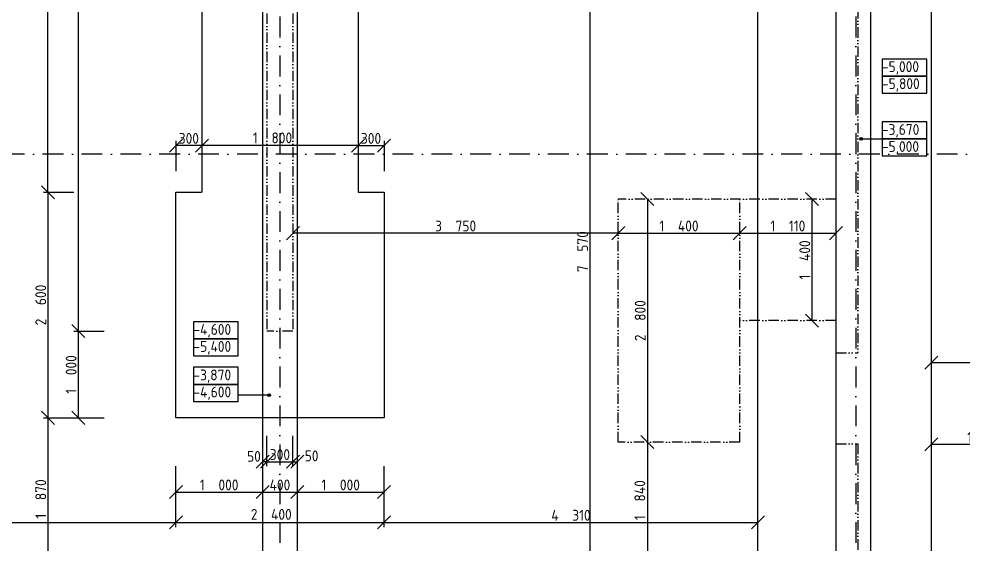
# Model space of a CAD drawing. Extents: x 4511820 to 5180432, y -1526536 to -944957.
# Drawn here: x 5017822 to 5028706, y -1496923 to -1490871 of the extents above; entities that cross this region are included whole.
import ezdxf

# ---------------------------------------------------------------- set-up
doc = ezdxf.new("R2010")
doc.units = 0
doc.header["$MEASUREMENT"] = 0
doc.linetypes.add('ACAD_ISO12W100', pattern=[22, 12, -3, 0.5, -3, 0.5, -3])
doc.linetypes.add('BODKOCIARKOVANA_3', pattern=[5.6, 3, -1.3, 0, -1.3])
doc.layers.get('0').update_dxf_attribs({"linetype": 'CONTINUOUS'})
doc.layers.get('Defpoints').update_dxf_attribs({"color": 61, "linetype": 'CONTINUOUS'})
for name, color, linetype in [('DIM', 7, 'CONTINUOUS'), ('KÓTY', 4, 'CONTINUOUS'), ('MÚRY', 1, 'CONTINUOUS'), ('osi', 253, 'CONTINUOUS'), ('TENKÁ', 7, 'CONTINUOUS')]:
    doc.layers.add(name, color=color, linetype=linetype)
doc.styles.add('STYLE1', font='isocp.shx')
doc.dimstyles.new('STANDARD-50', dxfattribs={"dimtxt": 125, "dimasz": 150, "dimexe": 10, "dimexo": 200, "dimgap": 20, "dimtad": 1, "dimdsep": 46, "dimlunit": 6, "dimtxsty": 'STYLE1', "dimblk1": 'OBLIQUE', "dimblk2": 'OBLIQUE', "dimsah": 1, "dimcen": 2.5, "dimse1": 1, "dimse2": 1, "dimadec": 0, "dimazin": 0, "dimtfac": 1, "dimtmove": 1, "dimatfit": 3, "dimldrblk": 'OBLIQUE', "dimfxl": 1, "dimtolj": 1, "dimtzin": 0, "dimarcsym": 0})

# ---------------------------------------------------------------- blocks, each defined once
blk = doc.blocks.new('_OBLIQUE')
at = {"color": 0, "linetype": 'ByBlock'}
blk.add_line((-0.5, -0.5), (0.5, 0.5), dxfattribs=at)
blk = doc.blocks.new('*D43183')
at = {"layer": 'Defpoints', "color": 0}
for p in [(5028341, -1493469), (5030906, -1493469), (5028341, -1494834)]:
    blk.add_point(p, dxfattribs=at)
at = {"layer": 'KÓTY', "color": 0, "lineweight": -2}
blk.add_line((5030906, -1494834), (5028341, -1494834), dxfattribs=at)
at = {"layer": 'KÓTY', "color": 0, "linetype": 'ByBlock', "lineweight": -2, "xscale": 150, "yscale": 150, "zscale": 150, "rotation": 180}
blk.add_blockref('_OBLIQUE', (5028341, -1494834), dxfattribs=at)
at = {"layer": 'KÓTY', "color": 0, "linetype": 'ByBlock', "lineweight": -2, "xscale": 150, "yscale": 150, "zscale": 150}
blk.add_blockref('_OBLIQUE', (5030906, -1494834), dxfattribs=at)
at = {"layer": 'KÓTY', "color": 0, "insert": (5029608, -1494737), "char_height": 125, "attachment_point": 5, "style": 'STYLE1'}
blk.add_mtext('\\A1;2ﾠ565', dxfattribs=at)
blk = doc.blocks.new('*D43201')
at = {"layer": 'Defpoints', "color": 0}
for p in [(5028341, -1495775), (5028341, -1496803), (5029611, -1496803)]:
    blk.add_point(p, dxfattribs=at)
at = {"layer": 'KÓTY', "color": 0, "lineweight": -2}
blk.add_line((5029611, -1495775), (5028341, -1495775), dxfattribs=at)
at = {"layer": 'KÓTY', "color": 0, "linetype": 'ByBlock', "lineweight": -2, "xscale": 150, "yscale": 150, "zscale": 150, "rotation": 180}
blk.add_blockref('_OBLIQUE', (5028341, -1495775), dxfattribs=at)
at = {"layer": 'KÓTY', "color": 0, "linetype": 'ByBlock', "lineweight": -2, "xscale": 150, "yscale": 150, "zscale": 150}
blk.add_blockref('_OBLIQUE', (5029611, -1495775), dxfattribs=at)
at = {"layer": 'KÓTY', "color": 0, "insert": (5028976, -1495693), "char_height": 125, "attachment_point": 5, "style": 'STYLE1'}
blk.add_mtext('\\A1;1ﾠ270', dxfattribs=at)
blk = doc.blocks.new('*D43626')
at = {"layer": 'Defpoints', "color": 0}
for p in [(5015391, -1495468), (5019631, -1495468), (5019631, -1496674)]:
    blk.add_point(p, dxfattribs=at)
at = {"layer": 'KÓTY', "color": 0, "lineweight": -2}
blk.add_line((5015391, -1496674), (5019631, -1496674), dxfattribs=at)
at = {"layer": 'KÓTY', "color": 0, "linetype": 'ByBlock', "lineweight": -2, "xscale": 150, "yscale": 150, "zscale": 150, "rotation": 180}
blk.add_blockref('_OBLIQUE', (5015391, -1496674), dxfattribs=at)
at = {"layer": 'KÓTY', "color": 0, "linetype": 'ByBlock', "lineweight": -2, "xscale": 150, "yscale": 150, "zscale": 150}
blk.add_blockref('_OBLIQUE', (5019631, -1496674), dxfattribs=at)
at = {"layer": 'KÓTY', "color": 0, "insert": (5017511, -1496591), "char_height": 125, "attachment_point": 5, "style": 'STYLE1'}
blk.add_mtext('\\A1;4ﾠ240', dxfattribs=at)
blk = doc.blocks.new('*D43627')
at = {"layer": 'Defpoints', "color": 0}
for p in [(5019631, -1495468), (5022031, -1495468), (5022031, -1496674)]:
    blk.add_point(p, dxfattribs=at)
at = {"layer": 'KÓTY', "color": 0, "lineweight": -2}
blk.add_line((5019631, -1496674), (5022031, -1496674), dxfattribs=at)
at = {"layer": 'KÓTY', "color": 0, "linetype": 'ByBlock', "lineweight": -2, "xscale": 150, "yscale": 150, "zscale": 150, "rotation": 180}
blk.add_blockref('_OBLIQUE', (5019631, -1496674), dxfattribs=at)
at = {"layer": 'KÓTY', "color": 0, "linetype": 'ByBlock', "lineweight": -2, "xscale": 150, "yscale": 150, "zscale": 150}
blk.add_blockref('_OBLIQUE', (5022031, -1496674), dxfattribs=at)
at = {"layer": 'KÓTY', "color": 0, "insert": (5020731, -1496581), "char_height": 125, "attachment_point": 5, "style": 'STYLE1'}
blk.add_mtext('\\A1;2ﾠ400', dxfattribs=at)
blk = doc.blocks.new('*D43628')
at = {"layer": 'Defpoints', "color": 0}
for p in [(5022031, -1495468), (5026341, -1496674), (5026341, -1497338)]:
    blk.add_point(p, dxfattribs=at)
at = {"layer": 'KÓTY', "color": 0, "lineweight": -2}
blk.add_line((5022031, -1496674), (5026341, -1496674), dxfattribs=at)
at = {"layer": 'KÓTY', "color": 0, "linetype": 'ByBlock', "lineweight": -2, "xscale": 150, "yscale": 150, "zscale": 150, "rotation": 180}
blk.add_blockref('_OBLIQUE', (5022031, -1496674), dxfattribs=at)
at = {"layer": 'KÓTY', "color": 0, "linetype": 'ByBlock', "lineweight": -2, "xscale": 150, "yscale": 150, "zscale": 150}
blk.add_blockref('_OBLIQUE', (5026341, -1496674), dxfattribs=at)
at = {"layer": 'KÓTY', "color": 0, "insert": (5024186, -1496591), "char_height": 125, "attachment_point": 5, "style": 'STYLE1'}
blk.add_mtext('\\A1;4ﾠ310', dxfattribs=at)
blk = doc.blocks.new('*D43637')
at = {"layer": 'Defpoints', "color": 0}
for p in [(5019631, -1495468), (5020631, -1495468), (5020631, -1496324)]:
    blk.add_point(p, dxfattribs=at)
at = {"layer": 'KÓTY', "color": 0, "lineweight": -2}
blk.add_line((5019631, -1496324), (5020631, -1496324), dxfattribs=at)
at = {"layer": 'KÓTY', "color": 0, "linetype": 'ByBlock', "lineweight": -2, "xscale": 150, "yscale": 150, "zscale": 150, "rotation": 180}
blk.add_blockref('_OBLIQUE', (5019631, -1496324), dxfattribs=at)
at = {"layer": 'KÓTY', "color": 0, "linetype": 'ByBlock', "lineweight": -2, "xscale": 150, "yscale": 150, "zscale": 150}
blk.add_blockref('_OBLIQUE', (5020631, -1496324), dxfattribs=at)
at = {"layer": 'KÓTY', "color": 0, "insert": (5020131, -1496241), "char_height": 125, "attachment_point": 5, "style": 'STYLE1'}
blk.add_mtext('\\A1;1ﾠ000', dxfattribs=at)
blk = doc.blocks.new('*D43638')
at = {"layer": 'Defpoints', "color": 0}
for p in [(5020631, -1495468), (5021031, -1495468), (5021031, -1496323.5)]:
    blk.add_point(p, dxfattribs=at)
at = {"layer": 'KÓTY', "color": 0, "lineweight": -2}
blk.add_line((5020631, -1496323.5), (5021031, -1496323.5), dxfattribs=at)
at = {"layer": 'KÓTY', "color": 0, "linetype": 'ByBlock', "lineweight": -2, "xscale": 150, "yscale": 150, "zscale": 150, "rotation": 180}
blk.add_blockref('_OBLIQUE', (5020631, -1496323.5), dxfattribs=at)
at = {"layer": 'KÓTY', "color": 0, "linetype": 'ByBlock', "lineweight": -2, "xscale": 150, "yscale": 150, "zscale": 150}
blk.add_blockref('_OBLIQUE', (5021031, -1496323.5), dxfattribs=at)
at = {"layer": 'KÓTY', "color": 0, "insert": (5020831, -1496241), "char_height": 125, "attachment_point": 5, "style": 'STYLE1'}
blk.add_mtext('\\A1;400', dxfattribs=at)
blk = doc.blocks.new('*D43639')
at = {"layer": 'Defpoints', "color": 0}
for p in [(5021031, -1495468), (5022031, -1495468), (5022031, -1496324)]:
    blk.add_point(p, dxfattribs=at)
at = {"layer": 'KÓTY', "color": 0, "lineweight": -2}
blk.add_line((5021031, -1496324), (5022031, -1496324), dxfattribs=at)
at = {"layer": 'KÓTY', "color": 0, "linetype": 'ByBlock', "lineweight": -2, "xscale": 150, "yscale": 150, "zscale": 150, "rotation": 180}
blk.add_blockref('_OBLIQUE', (5021031, -1496324), dxfattribs=at)
at = {"layer": 'KÓTY', "color": 0, "linetype": 'ByBlock', "lineweight": -2, "xscale": 150, "yscale": 150, "zscale": 150}
blk.add_blockref('_OBLIQUE', (5022031, -1496324), dxfattribs=at)
at = {"layer": 'KÓTY', "color": 0, "insert": (5021531, -1496241), "char_height": 125, "attachment_point": 5, "style": 'STYLE1'}
blk.add_mtext('\\A1;1ﾠ000', dxfattribs=at)
blk = doc.blocks.new('*D43643')
at = {"layer": 'Defpoints', "color": 0}
for p in [(5020681, -1494468), (5020981, -1494468), (5020981, -1495973.5)]:
    blk.add_point(p, dxfattribs=at)
at = {"layer": 'KÓTY', "color": 0, "lineweight": -2}
blk.add_line((5020681, -1495973.5), (5020981, -1495973.5), dxfattribs=at)
at = {"layer": 'KÓTY', "color": 0, "linetype": 'ByBlock', "lineweight": -2, "xscale": 150, "yscale": 150, "zscale": 150, "rotation": 180}
blk.add_blockref('_OBLIQUE', (5020681, -1495973.5), dxfattribs=at)
at = {"layer": 'KÓTY', "color": 0, "linetype": 'ByBlock', "lineweight": -2, "xscale": 150, "yscale": 150, "zscale": 150}
blk.add_blockref('_OBLIQUE', (5020981, -1495973.5), dxfattribs=at)
at = {"layer": 'KÓTY', "color": 0, "insert": (5020831, -1495891), "char_height": 125, "attachment_point": 5, "style": 'STYLE1'}
blk.add_mtext('\\A1;300', dxfattribs=at)
blk = doc.blocks.new('*D43644')
at = {"layer": 'Defpoints', "color": 0}
for p in [(5020981, -1494468), (5021031, -1494468), (5021031, -1495973.5)]:
    blk.add_point(p, dxfattribs=at)
at = {"layer": 'KÓTY', "color": 0, "lineweight": -2}
blk.add_line((5020981, -1495973.5), (5021031, -1495973.5), dxfattribs=at)
at = {"layer": 'KÓTY', "color": 0, "linetype": 'ByBlock', "lineweight": -2, "xscale": 150, "yscale": 150, "zscale": 150, "rotation": 180}
blk.add_blockref('_OBLIQUE', (5020981, -1495973.5), dxfattribs=at)
at = {"layer": 'KÓTY', "color": 0, "linetype": 'ByBlock', "lineweight": -2, "xscale": 150, "yscale": 150, "zscale": 150}
blk.add_blockref('_OBLIQUE', (5021031, -1495973.5), dxfattribs=at)
at = {"layer": 'KÓTY', "color": 0, "insert": (5021196, -1495906.5), "char_height": 125, "attachment_point": 5, "style": 'STYLE1'}
blk.add_mtext('\\A1;50', dxfattribs=at)
blk = doc.blocks.new('*D43645')
at = {"layer": 'Defpoints', "color": 0}
for p in [(5020631, -1494468), (5020681, -1494468), (5020631, -1495973.5)]:
    blk.add_point(p, dxfattribs=at)
at = {"layer": 'KÓTY', "color": 0, "lineweight": -2}
blk.add_line((5020681, -1495973.5), (5020631, -1495973.5), dxfattribs=at)
at = {"layer": 'KÓTY', "color": 0, "linetype": 'ByBlock', "lineweight": -2, "xscale": 150, "yscale": 150, "zscale": 150, "rotation": 180}
blk.add_blockref('_OBLIQUE', (5020631, -1495973.5), dxfattribs=at)
at = {"layer": 'KÓTY', "color": 0, "linetype": 'ByBlock', "lineweight": -2, "xscale": 150, "yscale": 150, "zscale": 150}
blk.add_blockref('_OBLIQUE', (5020681, -1495973.5), dxfattribs=at)
at = {"layer": 'KÓTY', "color": 0, "insert": (5020531.5, -1495912), "char_height": 125, "attachment_point": 5, "style": 'STYLE1'}
blk.add_mtext('\\A1;50', dxfattribs=at)
blk = doc.blocks.new('*D43863')
at = {"layer": 'Defpoints', "color": 0}
for p in [(5019906, -1492868), (5018157, -1495468), (5019906, -1495468)]:
    blk.add_point(p, dxfattribs=at)
at = {"layer": 'KÓTY', "color": 0, "lineweight": -2}
blk.add_line((5018157, -1492868), (5018157, -1495468), dxfattribs=at)
at = {"layer": 'KÓTY', "color": 0, "linetype": 'ByBlock', "lineweight": -2, "xscale": 150, "yscale": 150, "zscale": 150}
for p, rotation in [((5018157, -1492868), 90), ((5018157, -1495468), 270)]:
    blk.add_blockref('_OBLIQUE', p, dxfattribs=dict(at, rotation=rotation))
at = {"layer": 'KÓTY', "color": 0, "insert": (5018074, -1494168), "char_height": 125, "attachment_point": 5, "rotation": 90, "style": 'STYLE1'}
blk.add_mtext('\\A1;2ﾠ600', dxfattribs=at)
blk = doc.blocks.new('*D43864')
at = {"layer": 'Defpoints', "color": 0}
for p in [(5020581, -1494468), (5018507, -1495468), (5020531, -1495468)]:
    blk.add_point(p, dxfattribs=at)
at = {"layer": 'KÓTY', "color": 0, "lineweight": -2}
blk.add_line((5018507, -1494468), (5018507, -1495468), dxfattribs=at)
at = {"layer": 'KÓTY', "color": 0, "linetype": 'ByBlock', "lineweight": -2, "xscale": 150, "yscale": 150, "zscale": 150}
for p, rotation in [((5018507, -1494468), 90), ((5018507, -1495468), 270)]:
    blk.add_blockref('_OBLIQUE', p, dxfattribs=dict(at, rotation=rotation))
at = {"layer": 'KÓTY', "color": 0, "insert": (5018424, -1494968), "char_height": 125, "attachment_point": 5, "rotation": 90, "style": 'STYLE1'}
blk.add_mtext('\\A1;1ﾠ000', dxfattribs=at)
blk = doc.blocks.new('*D43865')
at = {"layer": 'Defpoints', "color": 0}
for p in [(5020581, -1485968), (5018507, -1494468), (5020581, -1494468)]:
    blk.add_point(p, dxfattribs=at)
at = {"layer": 'KÓTY', "color": 0, "lineweight": -2}
blk.add_line((5018507, -1485968), (5018507, -1494468), dxfattribs=at)
at = {"layer": 'KÓTY', "color": 0, "linetype": 'ByBlock', "lineweight": -2, "xscale": 150, "yscale": 150, "zscale": 150}
for p, rotation in [((5018507, -1485968), 90), ((5018507, -1494468), 270)]:
    blk.add_blockref('_OBLIQUE', p, dxfattribs=dict(at, rotation=rotation))
at = {"layer": 'KÓTY', "color": 0, "insert": (5018424, -1490218), "char_height": 125, "attachment_point": 5, "rotation": 90, "style": 'STYLE1'}
blk.add_mtext('\\A1;8ﾠ500', dxfattribs=at)
blk = doc.blocks.new('*D43866')
at = {"layer": 'Defpoints', "color": 0}
for p in [(5018157, -1486538), (5019931, -1486538), (5019781, -1492868)]:
    blk.add_point(p, dxfattribs=at)
at = {"layer": 'KÓTY', "color": 0, "lineweight": -2}
blk.add_line((5018157, -1492868), (5018157, -1486538), dxfattribs=at)
at = {"layer": 'KÓTY', "color": 0, "linetype": 'ByBlock', "lineweight": -2, "xscale": 150, "yscale": 150, "zscale": 150}
for p, rotation in [((5018157, -1486538), 90), ((5018157, -1492868), 270)]:
    blk.add_blockref('_OBLIQUE', p, dxfattribs=dict(at, rotation=rotation))
at = {"layer": 'KÓTY', "color": 0, "insert": (5018074, -1489703), "char_height": 125, "attachment_point": 5, "rotation": 90, "style": 'STYLE1'}
blk.add_mtext('\\A1;6ﾠ330', dxfattribs=at)
blk = doc.blocks.new('*D43867')
at = {"layer": 'Defpoints', "color": 0}
for p in [(5019281, -1495468), (5018157, -1497338), (5019581, -1497338)]:
    blk.add_point(p, dxfattribs=at)
at = {"layer": 'KÓTY', "color": 0, "lineweight": -2}
blk.add_line((5018157, -1495468), (5018157, -1497338), dxfattribs=at)
at = {"layer": 'KÓTY', "color": 0, "linetype": 'ByBlock', "lineweight": -2, "xscale": 150, "yscale": 150, "zscale": 150}
for p, rotation in [((5018157, -1495468), 90), ((5018157, -1497338), 270)]:
    blk.add_blockref('_OBLIQUE', p, dxfattribs=dict(at, rotation=rotation))
at = {"layer": 'KÓTY', "color": 0, "insert": (5018074, -1496403), "char_height": 125, "attachment_point": 5, "rotation": 90, "style": 'STYLE1'}
blk.add_mtext('\\A1;1ﾠ870', dxfattribs=at)
blk = doc.blocks.new('*D43895')
at = {"layer": 'Defpoints', "color": 0}
for p in [(5019931, -1492331), (5019931, -1492331), (5021731, -1492331)]:
    blk.add_point(p, dxfattribs=at)
at = {"layer": 'KÓTY', "color": 0, "lineweight": -2}
blk.add_line((5021731, -1492331), (5019931, -1492331), dxfattribs=at)
at = {"layer": 'KÓTY', "color": 0, "linetype": 'ByBlock', "lineweight": -2, "xscale": 150, "yscale": 150, "zscale": 150, "rotation": 180}
blk.add_blockref('_OBLIQUE', (5019931, -1492331), dxfattribs=at)
at = {"layer": 'KÓTY', "color": 0, "linetype": 'ByBlock', "lineweight": -2, "xscale": 150, "yscale": 150, "zscale": 150}
blk.add_blockref('_OBLIQUE', (5021731, -1492331), dxfattribs=at)
at = {"layer": 'KÓTY', "color": 0, "insert": (5020746, -1492242), "char_height": 125, "attachment_point": 5, "style": 'STYLE1'}
blk.add_mtext('\\A1;1ﾠ800', dxfattribs=at)
blk = doc.blocks.new('*D43902')
at = {"layer": 'Defpoints', "color": 0}
for p in [(5019631, -1492330.5), (5019631, -1492868), (5019931, -1492868)]:
    blk.add_point(p, dxfattribs=at)
at = {"layer": 'KÓTY', "color": 0, "lineweight": -2}
blk.add_line((5019931, -1492330.5), (5019631, -1492330.5), dxfattribs=at)
at = {"layer": 'KÓTY', "color": 0, "linetype": 'ByBlock', "lineweight": -2, "xscale": 150, "yscale": 150, "zscale": 150, "rotation": 180}
blk.add_blockref('_OBLIQUE', (5019631, -1492330.5), dxfattribs=at)
at = {"layer": 'KÓTY', "color": 0, "linetype": 'ByBlock', "lineweight": -2, "xscale": 150, "yscale": 150, "zscale": 150}
blk.add_blockref('_OBLIQUE', (5019931, -1492330.5), dxfattribs=at)
at = {"layer": 'KÓTY', "color": 0, "insert": (5019781, -1492248), "char_height": 125, "attachment_point": 5, "style": 'STYLE1'}
blk.add_mtext('\\A1;300', dxfattribs=at)
blk = doc.blocks.new('*D43903')
at = {"layer": 'Defpoints', "color": 0}
for p in [(5022031, -1492330.5), (5021731, -1492868), (5022031, -1492868)]:
    blk.add_point(p, dxfattribs=at)
at = {"layer": 'KÓTY', "color": 0, "lineweight": -2}
blk.add_line((5021731, -1492330.5), (5022031, -1492330.5), dxfattribs=at)
at = {"layer": 'KÓTY', "color": 0, "linetype": 'ByBlock', "lineweight": -2, "xscale": 150, "yscale": 150, "zscale": 150, "rotation": 180}
blk.add_blockref('_OBLIQUE', (5021731, -1492330.5), dxfattribs=at)
at = {"layer": 'KÓTY', "color": 0, "linetype": 'ByBlock', "lineweight": -2, "xscale": 150, "yscale": 150, "zscale": 150}
blk.add_blockref('_OBLIQUE', (5022031, -1492330.5), dxfattribs=at)
at = {"layer": 'KÓTY', "color": 0, "insert": (5021881, -1492248), "char_height": 125, "attachment_point": 5, "style": 'STYLE1'}
blk.add_mtext('\\A1;300', dxfattribs=at)
blk = doc.blocks.new('*D43920')
at = {"layer": 'Defpoints', "color": 0}
for p in [(5022616, -1489768), (5022616, -1497338), (5024403, -1497338)]:
    blk.add_point(p, dxfattribs=at)
at = {"layer": 'KÓTY', "color": 0, "lineweight": -2}
blk.add_line((5024403, -1489768), (5024403, -1497338), dxfattribs=at)
at = {"layer": 'KÓTY', "color": 0, "linetype": 'ByBlock', "lineweight": -2, "xscale": 150, "yscale": 150, "zscale": 150}
for p, rotation in [((5024403, -1489768), 90), ((5024403, -1497338), 270)]:
    blk.add_blockref('_OBLIQUE', p, dxfattribs=dict(at, rotation=rotation))
at = {"layer": 'KÓTY', "color": 0, "insert": (5024320, -1493553), "char_height": 125, "attachment_point": 5, "rotation": 90, "style": 'STYLE1'}
blk.add_mtext('\\A1;7ﾠ570', dxfattribs=at)
blk = doc.blocks.new('*D43932')
at = {"layer": 'Defpoints', "color": 0}
for p in [(5024731, -1492948), (5026131, -1492948), (5026131, -1493340)]:
    blk.add_point(p, dxfattribs=at)
at = {"layer": 'KÓTY', "color": 0, "lineweight": -2}
blk.add_line((5024731, -1493340), (5026131, -1493340), dxfattribs=at)
at = {"layer": 'KÓTY', "color": 0, "linetype": 'ByBlock', "lineweight": -2, "xscale": 150, "yscale": 150, "zscale": 150, "rotation": 180}
blk.add_blockref('_OBLIQUE', (5024731, -1493340), dxfattribs=at)
at = {"layer": 'KÓTY', "color": 0, "linetype": 'ByBlock', "lineweight": -2, "xscale": 150, "yscale": 150, "zscale": 150}
blk.add_blockref('_OBLIQUE', (5026131, -1493340), dxfattribs=at)
at = {"layer": 'KÓTY', "color": 0, "insert": (5025431, -1493257), "char_height": 125, "attachment_point": 5, "style": 'STYLE1'}
blk.add_mtext('\\A1;1ﾠ400', dxfattribs=at)
blk = doc.blocks.new('*D43933')
at = {"layer": 'Defpoints', "color": 0}
for p in [(5026131, -1492948), (5027241, -1492948), (5027241, -1493340)]:
    blk.add_point(p, dxfattribs=at)
at = {"layer": 'KÓTY', "color": 0, "lineweight": -2}
blk.add_line((5026131, -1493340), (5027241, -1493340), dxfattribs=at)
at = {"layer": 'KÓTY', "color": 0, "linetype": 'ByBlock', "lineweight": -2, "xscale": 150, "yscale": 150, "zscale": 150, "rotation": 180}
blk.add_blockref('_OBLIQUE', (5026131, -1493340), dxfattribs=at)
at = {"layer": 'KÓTY', "color": 0, "linetype": 'ByBlock', "lineweight": -2, "xscale": 150, "yscale": 150, "zscale": 150}
blk.add_blockref('_OBLIQUE', (5027241, -1493340), dxfattribs=at)
at = {"layer": 'KÓTY', "color": 0, "insert": (5026686, -1493257), "char_height": 125, "attachment_point": 5, "style": 'STYLE1'}
blk.add_mtext('\\A1;1ﾠ110', dxfattribs=at)
blk = doc.blocks.new('*D43934')
at = {"layer": 'Defpoints', "color": 0}
for p in [(5024731, -1492948), (5024731, -1495748), (5025067, -1495748)]:
    blk.add_point(p, dxfattribs=at)
at = {"layer": 'KÓTY', "color": 0, "lineweight": -2}
blk.add_line((5025067, -1492948), (5025067, -1495748), dxfattribs=at)
at = {"layer": 'KÓTY', "color": 0, "linetype": 'ByBlock', "lineweight": -2, "xscale": 150, "yscale": 150, "zscale": 150}
for p, rotation in [((5025067, -1492948), 90), ((5025067, -1495748), 270)]:
    blk.add_blockref('_OBLIQUE', p, dxfattribs=dict(at, rotation=rotation))
at = {"layer": 'KÓTY', "color": 0, "insert": (5024984, -1494348), "char_height": 125, "attachment_point": 5, "rotation": 90, "style": 'STYLE1'}
blk.add_mtext('\\A1;2ﾠ800', dxfattribs=at)
blk = doc.blocks.new('*D43935')
at = {"layer": 'Defpoints', "color": 0}
for p in [(5024731, -1495748), (5024731, -1497588), (5025067, -1497588)]:
    blk.add_point(p, dxfattribs=at)
at = {"layer": 'KÓTY', "color": 0, "lineweight": -2}
blk.add_line((5025067, -1495748), (5025067, -1497588), dxfattribs=at)
at = {"layer": 'KÓTY', "color": 0, "linetype": 'ByBlock', "lineweight": -2, "xscale": 150, "yscale": 150, "zscale": 150}
for p, rotation in [((5025067, -1495748), 90), ((5025067, -1497588), 270)]:
    blk.add_blockref('_OBLIQUE', p, dxfattribs=dict(at, rotation=rotation))
at = {"layer": 'KÓTY', "color": 0, "insert": (5024980, -1496416), "char_height": 125, "attachment_point": 5, "rotation": 90, "style": 'STYLE1'}
blk.add_mtext('\\A1;1ﾠ840', dxfattribs=at)
blk = doc.blocks.new('*D43936')
at = {"layer": 'Defpoints', "color": 0}
for p in [(5020981, -1492948), (5024731, -1492948), (5020981, -1493340)]:
    blk.add_point(p, dxfattribs=at)
at = {"layer": 'KÓTY', "color": 0, "lineweight": -2}
blk.add_line((5024731, -1493340), (5020981, -1493340), dxfattribs=at)
at = {"layer": 'KÓTY', "color": 0, "linetype": 'ByBlock', "lineweight": -2, "xscale": 150, "yscale": 150, "zscale": 150, "rotation": 180}
blk.add_blockref('_OBLIQUE', (5020981, -1493340), dxfattribs=at)
at = {"layer": 'KÓTY', "color": 0, "linetype": 'ByBlock', "lineweight": -2, "xscale": 150, "yscale": 150, "zscale": 150}
blk.add_blockref('_OBLIQUE', (5024731, -1493340), dxfattribs=at)
at = {"layer": 'KÓTY', "color": 0, "insert": (5022856, -1493257), "char_height": 125, "attachment_point": 5, "style": 'STYLE1'}
blk.add_mtext('\\A1;3ﾠ750', dxfattribs=at)
blk = doc.blocks.new('*D43937')
at = {"layer": 'Defpoints', "color": 0}
for p in [(5026131, -1492948), (5026131, -1494348), (5026964, -1494348)]:
    blk.add_point(p, dxfattribs=at)
at = {"layer": 'DIM', "color": 0, "lineweight": -2}
blk.add_line((5026964, -1492948), (5026964, -1494348), dxfattribs=at)
at = {"layer": 'DIM', "color": 0, "linetype": 'ByBlock', "lineweight": -2, "xscale": 150, "yscale": 150, "zscale": 150}
for p, rotation in [((5026964, -1492948), 90), ((5026964, -1494348), 270)]:
    blk.add_blockref('_OBLIQUE', p, dxfattribs=dict(at, rotation=rotation))
at = {"layer": 'DIM', "color": 0, "insert": (5026881, -1493648), "char_height": 125, "attachment_point": 5, "rotation": 90, "style": 'STYLE1'}
blk.add_mtext('\\A1;1ﾠ400', dxfattribs=at)

msp = doc.modelspace()

# ---------------------------------------------------------------- hatches: boundary and pattern name
at = {"layer": 'KÓTY', "ltscale": 0.25}
for points in [[(5027530.5, -1492268.75, -1), (5027530.5, -1492238.75, -1)], [(5020691, -1495206.75, 1), (5020721, -1495206.75, 1)]]:
    msp.add_hatch(color=256, dxfattribs=at).paths.add_polyline_path(points)

# ---------------------------------------------------------------- linework, layer by layer
at = {"layer": 'KÓTY'}
for p, q in [((5019631, -1492277.097), (5019631, -1492627.097)), ((5019631, -1492277.097), (5019631, -1492627.097)), ((5022031, -1492277.097), (5022031, -1492627.097)), ((5022031, -1492277.097), (5022031, -1492627.097)), ((5027515.5, -1492253.75), (5027771.684, -1492253.75)), ((5018103.597, -1492868), (5018453.597, -1492868)), ((5018453.597, -1494468), (5018803.597, -1494468)), ((5020706, -1495206.75), (5020349.816, -1495206.75)), ((5018103.597, -1495468), (5018453.597, -1495468)), ((5018453.597, -1495468), (5018803.597, -1495468)), ((5020681, -1496026.903), (5020681, -1495676.903)), ((5020981, -1496026.903), (5020981, -1495676.903)), ((5019631, -1496376.903), (5019631, -1496026.903)), ((5022031, -1496376.903), (5022031, -1496026.903)), ((5022031, -1496376.903), (5022031, -1496026.903)), ((5019631, -1496696.903), (5019631, -1496346.903)), ((5019631, -1496726.903), (5019631, -1496376.903)), ((5022031, -1496726.903), (5022031, -1496376.903))]:
    msp.add_line(p, q, dxfattribs=at)
at = {"layer": 'KÓTY', "ltscale": 0.25}
for centre in [(5027530.5, -1492253.75), (5020706, -1495206.75)]:
    msp.add_circle(centre, 15, dxfattribs=at)
at = {"layer": 'MÚRY', "linetype": 'Continuous', "lineweight": 30}
for p, q in [((5028341, -1498668), (5028341, -1464910.809)), ((5021731, -1486288), (5021731, -1492868)), ((5019931, -1486538), (5019931, -1492868)), ((5026341, -1497338), (5026341, -1489768)), ((5019631, -1495468), (5019631, -1492868)), ((5019631, -1492868), (5019931, -1492868)), ((5021731, -1492868), (5022031, -1492868)), ((5022031, -1492868), (5022031, -1495468)), ((5022031, -1495468), (5019631, -1495468))]:
    msp.add_line(p, q, dxfattribs=at)
at = {"layer": 'osi', "linetype": 'BODKOCIARKOVANA_3', "ltscale": 80}
for p, q in [((5020831, -1463510.809), (5020831, -1502135.094)), ((5027471, -1463510.809), (5027471, -1502135.094)), ((5043429.122, -1492428), (4978440.258, -1492428))]:
    msp.add_line(p, q, dxfattribs=at)
at = {"layer": 'TENKÁ', "color": 40, "linetype": 'ACAD_ISO12W100', "ltscale": 10}
for p, q in [((5027491, -1468968), (5027491, -1494718)), ((5020681, -1485968), (5020681, -1494468)), ((5020981, -1485968), (5020981, -1494468)), ((5027241, -1492948), (5024731, -1492948)), ((5024731, -1495748), (5024731, -1492948)), ((5026131, -1495748), (5026131, -1492948)), ((5027241, -1494348), (5026131, -1494348)), ((5020981, -1494468), (5020681, -1494468)), ((5027241, -1494718), (5027491, -1494718)), ((5026131, -1495748), (5024731, -1495748)), ((5027241, -1495768), (5027491, -1495768)), ((5027491, -1495768), (5027491, -1499018))]:
    msp.add_line(p, q, dxfattribs=at)
at = {"layer": 'TENKÁ'}
for p, q in [((5020631, -1485988), (5020631, -1498868)), ((5021031, -1485988), (5021031, -1497538)), ((5027241, -1497538), (5027241, -1487918)), ((5027641, -1498868), (5027641, -1487918))]:
    msp.add_line(p, q, dxfattribs=at)
at = {"layer": 'TENKÁ', "ltscale": 0.25}
for points in [[(5028286.316, -1491529.302), (5028286.316, -1491333.052), (5027771.684, -1491333.052), (5027771.684, -1491529.302)], [(5028286.316, -1491725.552), (5028286.316, -1491529.302), (5027771.684, -1491529.302), (5027771.684, -1491725.552)], [(5028286.316, -1492253.75), (5028286.316, -1492057.5), (5027771.684, -1492057.5), (5027771.684, -1492253.75)], [(5028286.316, -1492450), (5028286.316, -1492253.75), (5027771.684, -1492253.75), (5027771.684, -1492450)], [(5020349.816, -1494558), (5020349.816, -1494361.75), (5019835.184, -1494361.75), (5019835.184, -1494558)], [(5020349.816, -1494754.25), (5020349.816, -1494558), (5019835.184, -1494558), (5019835.184, -1494754.25)], [(5020349.816, -1495082.25), (5020349.816, -1494886), (5019835.184, -1494886), (5019835.184, -1495082.25)], [(5020349.816, -1495278.5), (5020349.816, -1495082.25), (5019835.184, -1495082.25), (5019835.184, -1495278.5)]]:
    msp.add_lwpolyline(points, close=True, dxfattribs=at)

# ---------------------------------------------------------------- texts
at = {"layer": 'TENKÁ', "ltscale": 0.25, "style": 'STYLE1'}
for s, p in [('-5,000', (5027770.573, -1491483.253)), ('-5,800', (5027770.573, -1491679.503)), ('-3,670', (5027770.573, -1492207.701)), ('-5,000', (5027770.573, -1492403.951)), ('-4,600', (5019834.073, -1494511.951)), ('-5,400', (5019834.073, -1494708.201)), ('-3,870', (5019834.073, -1495036.201)), ('-4,600', (5019834.073, -1495232.451))]:
    msp.add_text(s, height=125, dxfattribs=at).set_placement(p)

# ---------------------------------------------------------------- dimensions: what is measured, and where the dimension line sits
at = {"layer": 'DIM'}
dim = msp.add_linear_dim(base=(5026964, -1494348), p1=(5026131, -1492948), p2=(5026131, -1494348), angle=90, dimstyle='STANDARD-50', dxfattribs=at)
dim.commit()
dim.dimension.update_dxf_attribs({"geometry": '*D43937', "text_midpoint": (5026881.457, -1493648)})
at = {"layer": 'KÓTY'}
for base, p1, p2, picture, middle in [((5018507, -1494468), (5020581, -1485968), (5020581, -1494468), '*D43865', (5018424.457, -1490218)), ((5018157, -1486538), (5019781, -1492868), (5019931, -1486538), '*D43866', (5018074.457, -1489703)), ((5024403, -1497338), (5022616, -1489768), (5022616, -1497338), '*D43920', (5024320.457, -1493553)), ((5018157, -1495468), (5019906, -1492868), (5019906, -1495468), '*D43863', (5018074.457, -1494168)), ((5025067, -1495748), (5024731, -1492948), (5024731, -1495748), '*D43934', (5024984.457, -1494348)), ((5018507, -1495468), (5020581, -1494468), (5020531, -1495468), '*D43864', (5018424.457, -1494968)), ((5018157, -1497338), (5019281, -1495468), (5019581, -1497338), '*D43867', (5018074.457, -1496403))]:
    dim = msp.add_linear_dim(base=base, p1=p1, p2=p2, angle=90, dimstyle='STANDARD-50', override={"dimtxsty": 'STYLE1', "dimldrblk": 'OBLIQUE'}, dxfattribs=at)
    dim.commit()
    dim.dimension.update_dxf_attribs({"geometry": picture, "text_midpoint": middle})
for base, p1, p2, picture, middle in [((5019631, -1492330.5), (5019931, -1492868), (5019631, -1492868), '*D43902', (5019781, -1492248)), ((5022031, -1492330.5), (5021731, -1492868), (5022031, -1492868), '*D43903', (5021881, -1492248)), ((5020981, -1493339.5), (5024731, -1492948), (5020981, -1492948), '*D43936', (5022856, -1493256.957)), ((5026131, -1493339.5), (5024731, -1492948), (5026131, -1492948), '*D43932', (5025431, -1493256.957)), ((5027241, -1493339.5), (5026131, -1492948), (5027241, -1492948), '*D43933', (5026686, -1493256.957)), ((5020981, -1495973.5), (5020681, -1494468), (5020981, -1494468), '*D43643', (5020831, -1495891)), ((5019631, -1496673.5), (5015391, -1495468), (5019631, -1495468), '*D43626', (5017511, -1496590.957)), ((5020631, -1496323.5), (5019631, -1495468), (5020631, -1495468), '*D43637', (5020131, -1496240.957)), ((5021031, -1496323.5), (5020631, -1495468), (5021031, -1495468), '*D43638', (5020831, -1496241)), ((5022031, -1496323.5), (5021031, -1495468), (5022031, -1495468), '*D43639', (5021531, -1496240.957)), ((5026341, -1496673.5), (5022031, -1495468), (5026341, -1497338), '*D43628', (5024186, -1496590.957)), ((5028341, -1495775.5), (5029611, -1496803), (5028341, -1496803), '*D43201', (5028976, -1495692.957))]:
    dim = msp.add_linear_dim(base=base, p1=p1, p2=p2, dimstyle='STANDARD-50', override={"dimtxsty": 'STYLE1', "dimldrblk": 'OBLIQUE'}, dxfattribs=at)
    dim.commit()
    dim.dimension.update_dxf_attribs({"geometry": picture, "text_midpoint": middle})
for base, p1, p2, picture, middle in [((5019931, -1492330.5), (5021731, -1492330.5), (5019931, -1492330.5), '*D43895', (5020746, -1492325)), ((5028341, -1494833.5), (5030906, -1493469), (5028341, -1493469), '*D43183', (5029608.5, -1494820)), ((5020631, -1495973.5), (5020681, -1494468), (5020631, -1494468), '*D43645', (5020531.5, -1495994.5)), ((5021031, -1495973.5), (5020981, -1494468), (5021031, -1494468), '*D43644', (5021196, -1495989)), ((5022031, -1496673.5), (5019631, -1495468), (5022031, -1495468), '*D43627', (5020731, -1496664))]:
    dim = msp.add_linear_dim(base=base, p1=p1, p2=p2, dimstyle='STANDARD-50', override={"dimtxsty": 'STYLE1', "dimldrblk": 'OBLIQUE'}, dxfattribs=at)
    dim.commit()
    dim.dimension.update_dxf_attribs({"geometry": picture, "text_midpoint": middle, "dimtype": 160})
dim = msp.add_linear_dim(base=(5025067, -1497588), p1=(5024731, -1495748), p2=(5024731, -1497588), angle=90, dimstyle='STANDARD-50', override={"dimtxsty": 'STYLE1', "dimldrblk": 'OBLIQUE'}, dxfattribs=at)
dim.commit()
dim.dimension.update_dxf_attribs({"geometry": '*D43935', "text_midpoint": (5025062.5, -1496415.5), "dimtype": 160})

doc.saveas('drawing.dxf')
